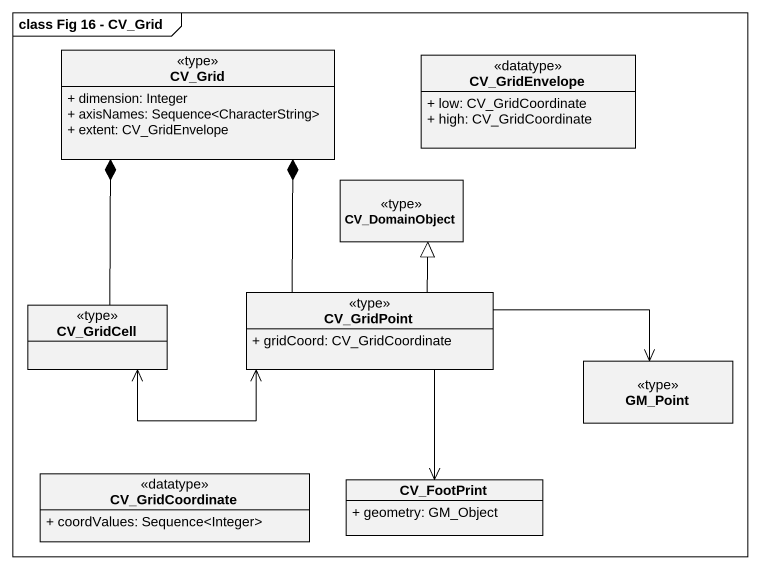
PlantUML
@startuml
mainframe class Fig 16 - CV_Grid
hide circle
hide empty members
skinparam classAttributeIconSize 0
class CV_Grid <<type>> {
  + dimension: Integer
  + axisNames: Sequence<CharacterString>
  + extent: CV_GridEnvelope
}
class CV_GridEnvelope <<datatype>> {
  + low: CV_GridCoordinate
  + high: CV_GridCoordinate
}
class CV_DomainObject <<type>>
class CV_GridCell <<type>>
class CV_GridPoint <<type>> {
  + gridCoord: CV_GridCoordinate
}
class GM_Point <<type>>
class CV_GridCoordinate <<datatype>> {
  + coordValues: Sequence<Integer>
}
class CV_FootPrint {
  + geometry: GM_Object
}
CV_GridCell -up-* CV_Grid
CV_GridCell <-right-> CV_GridPoint
CV_GridPoint -up-* CV_Grid
CV_GridPoint -up-|> CV_DomainObject
CV_GridPoint -right-> GM_Point
CV_GridPoint --> CV_FootPrint
@enduml
